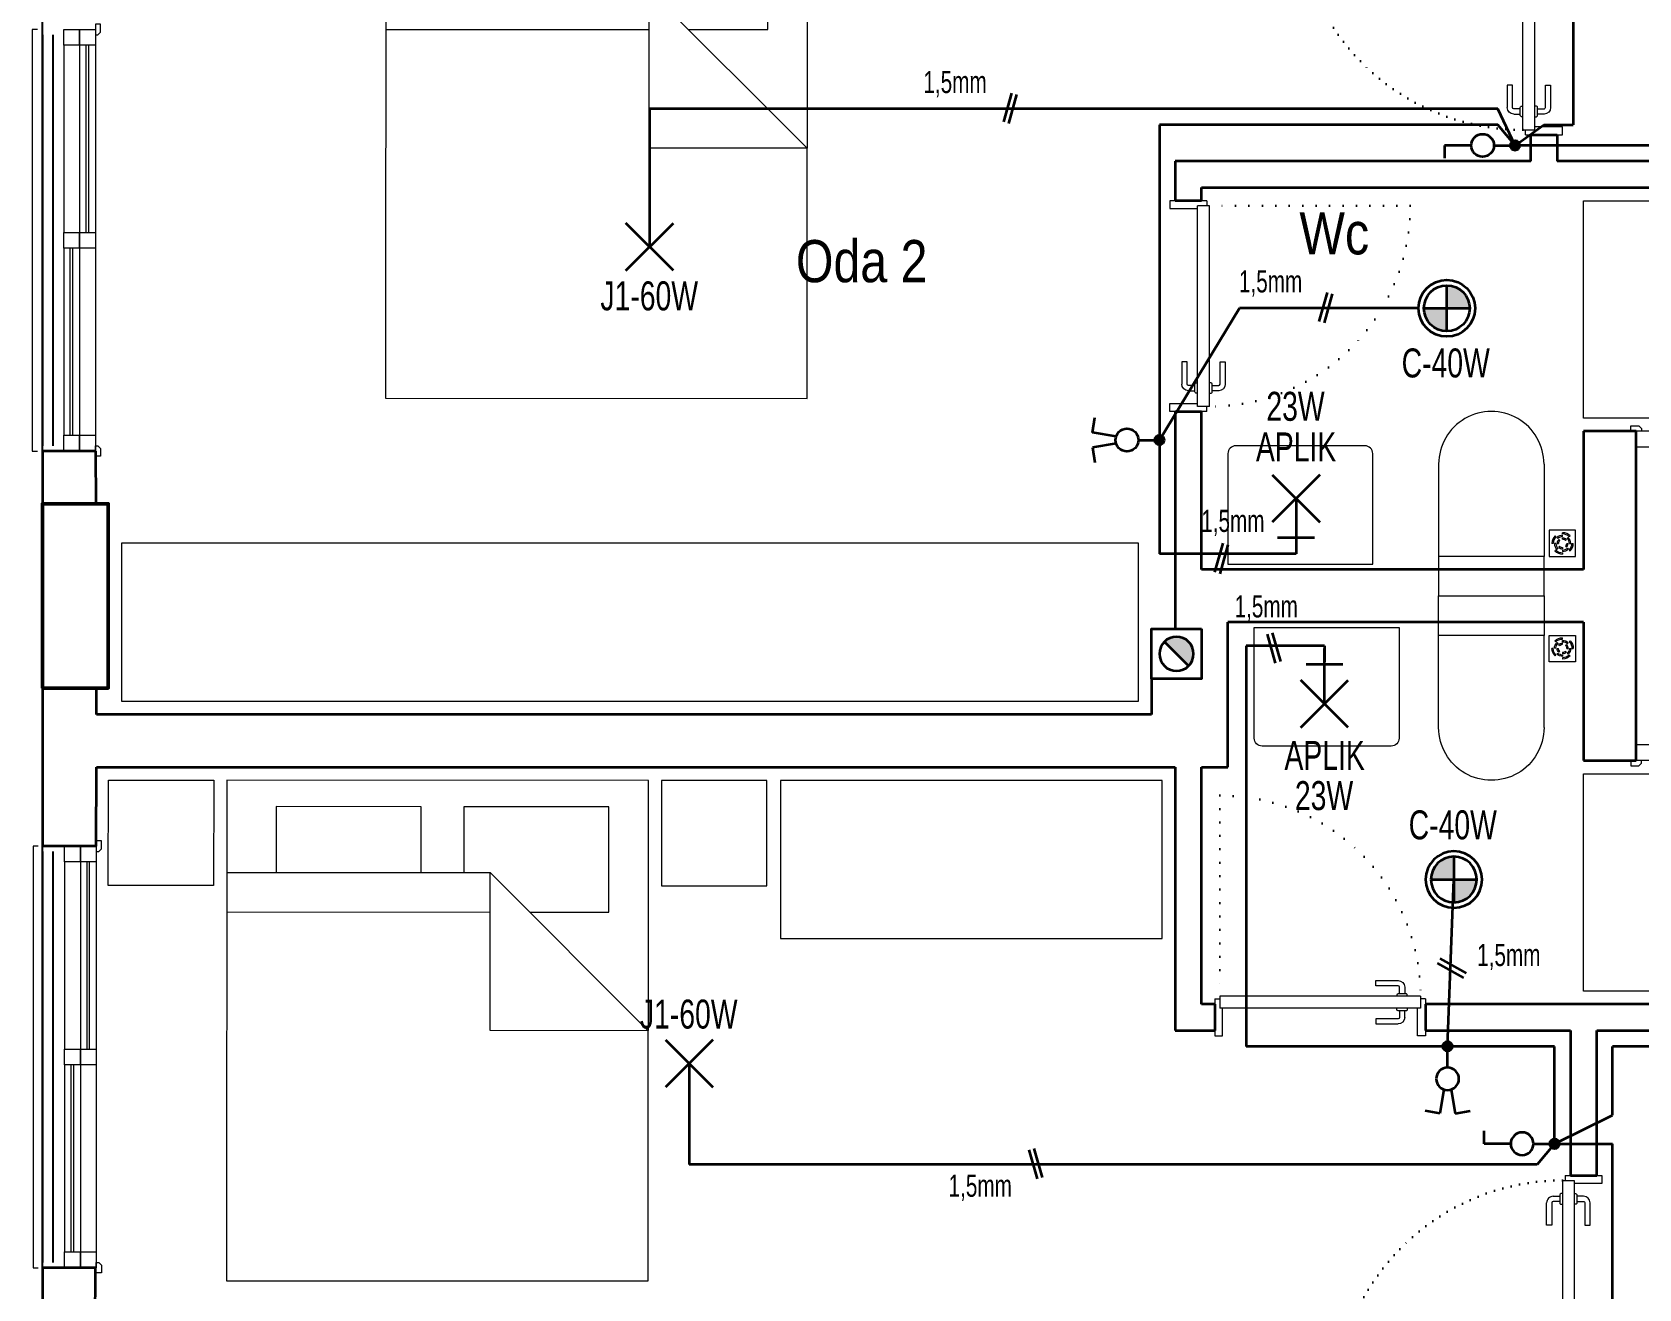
# Model space of a CAD drawing. Header units: millimetres. Extents: x 1852829 to 1882754, y -270850 to -231658.
# Drawn here: x 1857319 to 1857929, y -248094 to -247617 of the extents above; entities that cross this region are included whole.
import ezdxf
from ezdxf.enums import TextEntityAlignment as Align

# ---------------------------------------------------------------- set-up
doc = ezdxf.new("R2010")
doc.units = ezdxf.units.MM
for name, pattern in [('CONTINOUS', [0]), ('CONTINU', [0]), ('DOT', [0.25, 0, -0.25]), ('izdüşüm arka', [3.174999999999999, 0, -3.174999999999999])]:
    doc.linetypes.add(name, pattern=pattern)
for name, color, linetype, lineweight in [('a_ba', 6, 'Continuous', 50), ('a_doğrama', 251, 'Continuous', 20), ('a_duvar', 251, 'Continuous', 35), ('a_görünüş', 32, 'Continuous', 25), ('a_görünüş_ince', 8, 'Continuous', 20), ('a_izdüşüm_arka', 251, 'izdüşüm arka', 30), ('a_not_mahal', 253, 'Continuous', 5), ('a_tefriş', 8, 'Continuous', 20), ('Aydınlatma', 4, 'CONTINOUS', 35), ('Aydınlatma_', 3, 'Continuous', 40), ('Priz', 6, 'CONTINOUS', 40)]:
    doc.layers.add(name, color=color, linetype=linetype, lineweight=lineweight)
doc.layers.add('a_basılmayacak', color=251, linetype='Continuous', lineweight=5, plot=False)
doc.layers.add('a_m2_taks', color=147, linetype='Continuous', plot=False)
doc.styles.add('Grupcad', font='arial.ttf', dxfattribs={"width": 0.7})
doc.styles.add('OL', font='tsimplex.shx', dxfattribs={"width": 0.8, "height": 12})
doc.styles.get("Standard").update_dxf_attribs({"font": 'ARIALN.TTF'})

# ---------------------------------------------------------------- blocks, each defined once
blk = doc.blocks.new('K2')
at = {"layer": 'a_doğrama', "color": 251, "linetype": 'Continuous'}
for p, q in [((-13.00000000162981, 88.09999999962747), (-13.00000000186265, 1.900000000372529)), ((-13.00000000162981, 88.09999999962747), (-8.500000001862645, 88.09999999962747)), ((-12.00000000162981, 90), (-12.00000000162981, 88.09999999962747)), ((-12.00000000162981, 90), (-10.00000000186265, 90)), ((-8.500000001862645, 88.09999999962747), (-8.500000001862645, 1.900000000372529)), ((-13.00000000186265, 1.900000000372529), (-8.500000001862645, 1.900000000372529)), ((-12.00000000186265, 0), (-12.00000000186265, 1.900000000372529)), ((-12.00000000186265, 0), (-10.00000000186265, 0))]:
    blk.add_line(p, q, dxfattribs=at)
for points in [[(-1.629814505577087e-09, 90.00000000005821), (1.999999998137355, 90), (1.999999998137355, 87), (-8.500000001862645, 87)], [(0, 0), (2, 0), (2, 3), (-8.500000001862645, 3)]]:
    blk.add_lwpolyline(points, dxfattribs=at)
at = {"layer": 'a_doğrama', "color": 251}
for points in [[(-14.00000000162981, 80.09999999962747), (-16.50000000162981, 80.09999999962747, 0.414213562373095), (-17.00000000162981, 79.59999999962747), (-17.00000000186265, 71.09999999962747), (-19.00000000186265, 71.09999999962747), (-19.00000000186265, 79.59999999962747)], [(-13.00000000162981, 83.09999999962747), (-13.50000000186265, 83.09999999962747, 0.4142135623730951), (-14.00000000186265, 82.59999999962747), (-14.00000000186265, 79.59999999962747, 0.414213562373095), (-13.50000000162981, 79.09999999968568), (-13.00000000162981, 79.09999999962747)], [(-8.500000001629815, 83.09999999962747), (-8.000000001629815, 83.09999999962747, -0.4142135623730951), (-7.500000001862645, 82.59999999962747), (-7.500000001862645, 79.59999999962747, -0.414213562373095), (-8.000000001629815, 79.09999999962747), (-8.500000001629815, 79.09999999962747)], [(-7.500000001862645, 80.09999999956926), (-5.000000001862645, 80.09999999962747, -0.414213562373095), (-4.500000001862645, 79.59999999962747), (-4.500000001862645, 71.09999999962747), (-2.500000001862645, 71.09999999962747), (-2.500000001629815, 79.59999999962747)]]:
    blk.add_lwpolyline(points, format="xyb", dxfattribs=at)
for points in [[(-16.50000000186265, 82.09999999962747), (-14.00000000162981, 82.09999999962747)], [(-5.000000001862645, 82.09999999962747), (-7.500000001862645, 82.09999999962747)]]:
    blk.add_lwpolyline(points, dxfattribs=at)
for centre, start, end in [((-16.50000000186265, 79.59999999962747), 90, 180), ((-5.000000001629815, 79.59999999962747), 0, 90)]:
    blk.add_arc(centre, 2.499999999999999, start, end, dxfattribs=at)
at = {"layer": 'a_izdüşüm_arka', "color": 251}
blk.add_lwpolyline([(-99.20006576180458, 1.900000000372529), (-13.00006576254964, 1.900000000372529)], dxfattribs=at)
blk.add_arc((-13.00006576254964, 1.900000000372529), 86.19999999925494, 89.99995624410063, 180, dxfattribs=at)
blk = doc.blocks.new('klozet')
at = {"layer": 'a_tefriş'}
blk.add_line((20.00000001909211, 4.703179000000001e-08), (-20.00000001862645, -4.65661287e-08), dxfattribs=at)
for points in [[(-20.00000001816079, 4.74974513e-08), (-20.00000001816079, -14.99999998975545), (20.00000001909211, -14.99999999022111), (20.00000001909211, 4.703179000000001e-08)], [(-20.00000001816079, -49.9999999529682), (-20.00000001816079, -14.99999998975545)], [(20.00000001909211, -49.9999999529682), (20.00000001909211, -14.99999999022111)]]:
    blk.add_lwpolyline(points, dxfattribs=at)
blk.add_arc((4.656613e-10, -49.99999995250255), 20, 179.9999999733195, 359.9999999733196, dxfattribs=at)
blk = doc.blocks.new('k_80')
at = {"layer": 'a_doğrama', "color": 251, "linetype": 'Continuous'}
for p, q in [((-80, 2.000000000465661), (-78.10000000009313, 2.000000000465661)), ((-80, 2.000000000465661), (-80.00000000005821, 4.656612873077393e-10)), ((-78.10000000009313, 3.000000000465661), (-1.900000000023283, 3)), ((-78.10000000009313, 3.000000000465661), (-78.10000000009313, -1.499999999534339)), ((-1.900000000023283, 3), (-1.900000000023283, -1.5)), ((0, 2), (-1.900000000023283, 2)), ((0, 2), (0, 0)), ((-78.10000000009313, -1.499999999534339), (-1.900000000023283, -1.5))]:
    blk.add_line(p, q, dxfattribs=at)
at = {"layer": 'a_doğrama', "color": 251}
for points in [[(-72.10000000003492, 6.500000000232831), (-72.10000000003492, 4.000000000465661)], [(-72.10000000003492, -4.999999999534339), (-72.10000000003492, -2.499999999534339)]]:
    blk.add_lwpolyline(points, dxfattribs=at)
for points in [[(-70.10000000003492, 4.000000000232831), (-70.10000000003492, 6.500000000232831, -0.4142135623730951), (-69.60000000003492, 7.000000000232831), (-61.10000000009313, 7.000000000232831), (-61.10000000009313, 9.00000000023283), (-69.60000000003492, 9.00000000023283)], [(-73.10000000003492, 3.000000000465661), (-73.10000000003492, 3.500000000465661, -0.4142135623730951), (-72.60000000009313, 4.000000000232831), (-69.60000000003492, 4.000000000232831, -0.4142135623730951), (-69.10000000003492, 3.500000000232831), (-69.10000000009313, 3.000000000232831)], [(-73.10000000009313, -1.499999999767169), (-73.10000000009313, -1.999999999767169, 0.4142135623730951), (-72.60000000015134, -2.499999999534339), (-69.60000000003492, -2.499999999767169, 0.4142135623730951), (-69.10000000009313, -1.999999999767169), (-69.10000000009313, -1.499999999767169)], [(-70.10000000003492, -2.499999999534339), (-70.10000000003492, -4.999999999534339, 0.4142135623730951), (-69.60000000003492, -5.499999999534339), (-61.10000000009313, -5.499999999534339), (-61.10000000009313, -7.499999999534339), (-69.60000000003492, -7.499999999534339)]]:
    blk.add_lwpolyline(points, format="xyb", dxfattribs=at)
at = {"layer": 'a_doğrama', "color": 251, "linetype": 'Continuous'}
for points in [[(-80.00000000005821, -9.999999999534339), (-80.00000000005821, -11.99999999953434), (-77, -11.99999999953434), (-77, -1.499999999534339)], [(-5.820766091346741e-11, -10.00000000116415), (-5.820766091346741e-11, -12.00000000116415), (-3.000000000058208, -12.00000000116415), (-3.000000000058208, -1.5)]]:
    blk.add_lwpolyline(points, dxfattribs=at)
at = {"layer": 'a_doğrama', "color": 251}
for centre, start, end in [((-69.60000000003492, 6.500000000232831), 90, 180), ((-69.60000000003492, -4.999999999534339), 180, 270)]:
    blk.add_arc(centre, 2.499999999999999, start, end, dxfattribs=at)
at = {"layer": 'a_izdüşüm_arka', "color": 251, "linetype": 'DOT', "ltscale": 20}
blk.add_line((-1.899999999615829, 79.20000000018626), (-1.900000000023283, 3), dxfattribs=at)
blk.add_arc((-1.900000000023283, 3), 76.20000000006985, 90, 180, dxfattribs=at)
blk = doc.blocks.new('M1')
at = {"layer": 'a_doğrama', "linetype": 'Continuous'}
for p, q in [((-23.9999999795109, 6.00000000372529), (-29.99999997951091, 6.00000000372529)), ((-29.99999997951091, 3.7252903e-09), (-29.99999997951091, 6.00000000372529)), ((-23.9999999795109, 3.7252903e-09), (-29.99999997951091, 3.7252903e-09)), ((-23.9999999795109, 3.7252903e-09), (-23.9999999795109, 6.00000000372529)), ((30.00000000558794, 5.999999996274707), (24.00000000558794, 5.999999996274707)), ((24.00000000558794, 5.999999996274707), (24.00000000558794, -3.7252903e-09)), ((30.00000000558794, -3.7252903e-09), (30.00000000558794, 5.999999996274707)), ((30.00000000558794, -3.7252903e-09), (24.00000000558794, -3.7252903e-09))]:
    blk.add_line(p, q, dxfattribs=at)
at = {"layer": 'a_doğrama'}
for p, q in [((24.00000000372529, 3.499999996274709), (-23.9999999795109, 3.50000000372529)), ((24.00000000372529, 2.499999996274709), (-23.9999999795109, 2.500000003725289))]:
    blk.add_line(p, q, dxfattribs=at)
for points in [[(-27.9999999795109, -0.9999999962747096), (-27.9999999795109, 3.7252903e-09), (-31.99999997951091, 3.7252903e-09), (-31.99999997951091, -1.999999996274708), (-28.9999999795109, -1.999999996274708)], [(28.00000000372529, -0.9999999962747096), (28.00000000372529, 3.7252903e-09), (32.00000000372529, 3.7252903e-09), (32.00000000372529, -1.999999996274708), (29.00000000372529, -1.999999996274708)]]:
    blk.add_lwpolyline(points, close=True, dxfattribs=at)
at = {"layer": 'a_görünüş_ince'}
for p, q in [((24.00000000372529, 5.999999996274707), (-23.9999999795109, 6.00000000372529)), ((-23.9999999795109, 3.7252903e-09), (24.00000000372529, -3.7252903e-09))]:
    blk.add_line(p, q, dxfattribs=at)
blk = doc.blocks.new('160p')
at = {"layer": 'a_doğrama', "color": 251}
for points in [[(-5.999925318639725, -6), (-5.999925318639725, 0), (-11.99992531863973, 0), (-11.99992531863973, -6)], [(7.46813602745533e-05, -6), (7.46813602745533e-05, 0), (-5.999925318639725, 0), (-5.999925318639725, -6)], [(-5.999925318639725, -83), (-5.999925318639725, -77), (-11.99992531863973, -77), (-11.99992531863973, -83)], [(7.46813602745533e-05, -83), (7.46813602745533e-05, -77), (-5.999925318639725, -77), (-5.999925318639725, -83)], [(-5.999925318639725, -160), (-5.999925318639725, -154), (-11.99992531863973, -154), (-11.99992531863973, -160)], [(7.46813602745533e-05, -160), (7.46813602745533e-05, -154), (-5.999925318639725, -154), (-5.999925318639725, -160)]]:
    blk.add_lwpolyline(points, close=True, dxfattribs=at)
for points in [[(2.000037341145799, -1.000074680894613), (2.00014936318621, 1.999925318174064), (0.0001493635354563594, 1.999999999068677), (0, -1.999999998137355), (1.000000001280569, -2.000037338584661), (2.000037341145799, -1.000074680894613)], [(-9.499925318639725, -6), (-9.499925318639725, -77)], [(-8.499925318639725, -6), (-8.499925318639725, -77)], [(-3.499925318639725, -83), (-3.499925318639725, -154)], [(-2.499925318639725, -83), (-2.499925318639725, -154)], [(2.000037341145799, -158.9999253191054), (2.00014936318621, -161.9999253181741), (0.0001493635354563594, -161.9999999990687), (0, -158.0000000018626), (1.000000001280569, -157.9999626614153), (2.000037341145799, -158.9999253191054)]]:
    blk.add_lwpolyline(points, dxfattribs=at)
at = {"layer": 'a_görünüş_ince', "color": 251}
for points in [[(-21.99992531829048, -160), (-23.99992531829048, -160), (-23.99992531805765, 0), (-21.99992531805765, 0)], [(-11.99992531863973, -77), (-11.99992531863973, -6)], [(-5.999925318639725, -77), (-5.999925318639725, -6)], [(-5.999925318639725, -77), (-5.999925318639725, -6)], [(7.46813602745533e-05, -77), (7.46813602745533e-05, -6)], [(-11.99992531863973, -154), (-11.99992531863973, -83)], [(-5.999925318639725, -154), (-5.999925318639725, -83)], [(-5.999925318639725, -154), (-5.999925318639725, -83)], [(7.46813602745533e-05, -154), (7.46813602745533e-05, -83)]]:
    blk.add_lwpolyline(points, dxfattribs=at)
blk = doc.blocks.new('baca_müstakil')
at = {"layer": 'a_duvar'}
h = blk.add_hatch(color=256, dxfattribs=at)
h.dxf.hatch_style = 1
h.paths.add_polyline_path([(4.903805922287575, -4.903805922287575, 0.198912367379658), (3, -9.5, 0.6681786379192994), (14.09619407771242, -14.09619407771242)])
blk.add_line((4.903805922287575, -4.903805922287575), (14.09619407771242, -14.09619407771242), dxfattribs=at)
blk.add_lwpolyline([(0, -19), (19, -19), (19, 0), (0, 0)], close=True, dxfattribs=at)
blk.add_circle((9.5, -9.5), 6.5, dxfattribs=at)
blk = doc.blocks.new('tefriş_yatak_çift')
at = {"layer": 'a_tefriş'}
for points in [[(-85, -5), (-85, -45), (-125, -45), (-125, -5)], [(80.00000000186265, -195), (80, -5), (-80, -5.000000000931323), (-79.99999999813735, -195.0000000009313)], [(85, -5), (85, -45), (125, -45), (125, -5)]]:
    blk.add_lwpolyline(points, close=True, dxfattribs=at)
for points in [[(-6.284195452928543, -40.00000000093132), (-6.284195453859866, -15.00000000093132), (-61.28419545385987, -15.00000000093132), (-61.28419545292854, -40.00000000093132)], [(35.00000000093132, -55), (65.00000000093132, -55), (65, -15), (10, -15), (10.00000000093132, -40)], [(-79.99999999906868, -40.00000000093132), (20.00000000093132, -40), (80.00000000093132, -100), (20.00000000093132, -100), (20.00000000093132, -40)], [(-79.99999999906868, -55.00000000093132), (20.00000000093132, -55)]]:
    blk.add_lwpolyline(points, dxfattribs=at)
blk = doc.blocks.new('tefriş_süzgeç')
at = {"layer": 'a_tefriş'}
for p, q in [((4.999999999767168, 0), (-4.999999999767168, 0)), ((-4.999999999767168, 0), (-5.00000000023283, -9.999999999068676)), ((4.999999999767168, -9.999999999068676), (4.999999999767168, 0)), ((-3.624374986393377, -5.061997667886316), (-4.124374985927715, -5.061997668817638)), ((-2.624374985927715, -5.061997667886316), (-3.124374985927715, -5.061997667886316)), ((-2.549553412196473, -2.511978339935012), (-2.898696066995398, -2.154068565527268)), ((-1.960721618304887, -3.338196313462503), (-2.30986427217249, -2.980286539986083)), ((-1.624374985927715, -5.061997667886316), (-2.124374985927715, -5.061997667886316)), ((-1.152982795378193, -3.943617439828813), (-1.502125448780134, -3.585707665421068)), ((-0.157720073460041, -2.526679446673369), (-0.157720073460041, -2.026679447604692)), ((-0.0619976662273985, -1.499620349357428), (-0.0619976662273985, -0.999620350288751)), ((-0.0619976681191474, -2.99962035100907), (-0.0619976685848087, -3.501690010540187)), ((1.042769928695634, -3.957230071537196), (1.396323318826034, -3.603676681406795)), ((1.500379648292437, -5.061997667886316), (2.000379649223759, -5.061997667886316)), ((1.749876709422096, -3.250123291276395), (2.103430098621174, -2.896569899283349)), ((2.456983491079881, -2.543016509152948), (2.810536880744621, -2.189463119022548)), ((2.500379649223759, -5.061997667886316), (3.000379648758098, -5.061997667886316)), ((3.500379649689422, -5.061997667886316), (4.000379649689422, -5.061997666954994)), ((-5.00000000023283, -9.999999999068676), (4.999999999767168, -9.999999999068676)), ((-2.580978826852515, -7.580978826619684), (-2.934532216982915, -7.934532217681407)), ((-1.873872044263407, -6.873872044496237), (-2.227425434859469, -7.227425436489284)), ((-1.166765264002606, -6.166765264235437), (-1.52031865552999, -6.520318654365838)), ((-0.0619976681191474, -6.624374984763563), (-0.0619976676534861, -7.124374984763563)), ((-0.0619976676534861, -7.624374986626207), (-0.0619976681191474, -8.124374986626206)), ((-0.0619976685848087, -8.624374985694885), (-0.0619976681191474, -9.124374986626206)), ((1.056382559938356, -6.152982796542346), (1.4142923343461, -6.502125450409948)), ((1.772202108753845, -6.851268104277551), (2.130111884092912, -7.200410758145153)), ((2.488021658966317, -7.549553413875401), (2.8459314329084, -7.898696067743003))]:
    blk.add_line(p, q, dxfattribs=at)
for centre, radius, start, end in [((-0.0619976681191474, -5.061997667886316), 4.062377317597922, 134.2895954455946, 179.9999999466391), ((-0.0619976681191474, -5.061997667886316), 3.562377317597923, 134.2895954455946, 179.9999999466391), ((-0.0619976681191474, -5.061997667886316), 3.062377317597923, 179.9999999466391, 225.0000000094237), ((-0.0619976681191474, -5.061997667886316), 2.562377317597923, 179.9999999466391, 225.0000000094237), ((-0.3842644772885251, -4.420736038768153), 2.404751406819375, 84.59432072315609, 143.2015872092405), ((-0.0619976681191474, -5.061997667886316), 2.062377317597923, 134.2895954455946, 179.9999999466391), ((-0.1431039219996819, -4.967836399330735), 2.441200708543581, 90.34304790748254, 138.1212251299477), ((-0.0619976681191474, -5.061997667886316), 1.562377317597923, 134.2895954455946, 179.9999999466391), ((-0.0619976681191474, -5.061997667886316), 4.062377317597922, 45.00000000942374, 89.99999997331958), ((-0.0619976681191474, -5.061997667886316), 3.562377317597923, 45.00000000942374, 89.99999997331958), ((-0.0619976681191474, -5.061997667886316), 2.062377317597923, 45.00000000942374, 89.99999997331958), ((-0.0619976681191474, -5.061997667886316), 1.562377317597923, 45.00000000942374, 89.99999997331958), ((-0.0619976681191474, -5.061997667886316), 1.562377317597923, 314.2895954455946, 359.9999999466391), ((-0.0619976681191474, -5.061997667886316), 2.062377317597923, 314.2895954455946, 359.9999999466391), ((-0.0619976681191474, -5.061997667886316), 2.562377317597923, 359.9999999466391, 45.00000000942374), ((-0.0619976681191474, -5.061997667886316), 3.062377317597923, 359.9999999466391, 45.00000000942374), ((-0.0619976681191474, -5.061997667886316), 3.562377317597923, 314.2895954455946, 359.9999999466391), ((-0.0619976681191474, -5.061997667886316), 4.062377317597922, 314.2895954455946, 359.9999999466391), ((-0.0619976681191474, -5.061997667886316), 4.062377317597922, 225.0000000094237, 269.9999999733196), ((-0.0619976681191474, -5.061997667886316), 3.562377317597923, 225.0000000094237, 269.9999999733196), ((-0.0619976681191474, -5.061997667886316), 2.062377317597923, 225.0000000094237, 269.9999999733196), ((-0.0619976681191474, -5.061997667886316), 1.562377317597923, 225.0000000094237, 269.9999999733196), ((-0.0619976681191474, -5.061997667886316), 2.562377317597923, 269.9999999733196, 315.710404554327), ((-0.0619976681191474, -5.061997667886316), 3.062377317597923, 269.9999999733196, 315.710404554327)]:
    blk.add_arc(centre, radius, start, end, dxfattribs=at)
blk = doc.blocks.new('J1-20W')
at = {"layer": 'Aydınlatma', "color": 1, "linetype": 'CONTINU'}
for p, q in [((9, 9), (-9, -9)), ((-9, 9), (9, -9))]:
    blk.add_line(p, q, dxfattribs=at)
at = {"layer": 'Aydınlatma', "linetype": 'CONTINU', "style": 'Grupcad', "width": 0.7, "flags": 8}
blk.add_attdef('J1-20W', text='', height=11, dxfattribs=at).set_placement((0, 18.74764386721654), align=Align.MIDDLE_CENTER)
blk = doc.blocks.new('C-20W')
at = {"layer": 'Aydınlatma', "linetype": 'CONTINU'}
h = blk.add_hatch(color=1, dxfattribs=at)
h.paths.add_polyline_path([(8.702380952381645, -1.455191522836685e-11), (0, -1.455191522836685e-11), (0, 8.702380952352541, -0.4142135623730951)])
h.paths.add_polyline_path([(0, -8.702380952381645, -0.4142135623730951), (-8.702380952367093, -1.455191522836685e-11), (0, -1.455191522836685e-11)])
at = {"layer": 'Aydınlatma', "color": 1, "linetype": 'CONTINU'}
for p, q in [((0, 8.702380952381645), (0, -8.702380952381645)), ((8.702380952381645, 0), (-8.702380952367093, 0))]:
    blk.add_line(p, q, dxfattribs=at)
at = {"layer": 'Aydınlatma', "linetype": 'CONTINU'}
blk.add_circle((0, 0), 10.74999999999503, dxfattribs=at)
at = {"layer": 'Aydınlatma', "color": 1, "linetype": 'CONTINU'}
blk.add_circle((0, 0), 8.702380952376926, dxfattribs=at)
at = {"layer": 'Aydınlatma', "linetype": 'CONTINU', "style": 'Grupcad', "width": 0.7, "flags": 8}
blk.add_attdef('C-40W', text='', height=11, dxfattribs=at).set_placement((0, 20.74999999998545), align=Align.MIDDLE_CENTER)
blk = doc.blocks.new('APLIK dahili tip1-23W')
at = {"layer": 'Aydınlatma', "color": 1, "linetype": 'CONTINU'}
for p, q in [((9, 24.00000000011642), (-9, 6.000000000116415)), ((-9, 24.00000000011642), (9, 6.000000000116415))]:
    blk.add_line(p, q, dxfattribs=at)
at = {"layer": 'Aydınlatma', "linetype": 'CONTINU'}
for p, q in [((0, 15.00000000011642), (1.164153218269348e-10, -2.91038304567337e-11)), ((-7, 2.91038304567337e-11), (7, -2.91038304567337e-11)), ((8.731149137020111e-11, 0), (0, 0))]:
    blk.add_line(p, q, dxfattribs=at)
at = {"layer": 'Aydınlatma', "linetype": 'CONTINU', "style": 'Grupcad', "width": 0.7, "flags": 8}
for tag, p in [('23W', (0, 49.96379749526386)), ('APLIK', (0, 34.5427277534036))]:
    blk.add_attdef(tag, text='', height=11, dxfattribs=at).set_placement(p, align=Align.MIDDLE_CENTER)
blk = doc.blocks.new('NORMAL ANAHTAR')
at = {"layer": 'Aydınlatma', "color": 6, "linetype": 'CONTINU'}
for p, q in [((0, 18.75986064848257), (-4.863207719157799, 18.75986064848257)), ((0, 8.636846400011564), (0, 18.75986064848257))]:
    blk.add_line(p, q, dxfattribs=at)
blk.add_circle((0, 4.31842319999123), 4.318423200000162, dxfattribs=at)
blk = doc.blocks.new('KOMUTATOR ANAHTAR')
at = {"layer": 'Aydınlatma', "color": 6, "linetype": 'CONTINU'}
for p, q in [((-2.876584113124409, 17.46272058073373), (-8.55538248429366, 16.51159817440202)), ((-1.361482364300173, 8.416611178297899), (-2.876584113124409, 17.46272058073373)), ((1.361482364300173, 8.416611178297899), (2.876584113124409, 17.46272058073373)), ((2.876584113124409, 17.46272058073373), (8.55538248429366, 16.51159817440202))]:
    blk.add_line(p, q, dxfattribs=at)
blk.add_circle((0, 4.318423200005782), 4.318423200000162, dxfattribs=at)
blk = doc.blocks.new('BUAT (Enerji)')
at = {"layer": 'Priz', "linetype": 'CONTINU'}
h = blk.add_hatch(color=256, dxfattribs=at)
edge = h.paths.add_edge_path()
edge.add_arc((0, 0), 1.75, 0, 360)
blk.add_circle((0, 0), 1.75, dxfattribs=at)

msp = doc.modelspace()

# ---------------------------------------------------------------- linework, layer by layer
at = {"layer": 'a_ba', "color": 253}
msp.add_lwpolyline([(1857322.710152454, -247866.2790660176), (1857347.710152454, -247866.2790660176), (1857347.710152454, -247796.2790660176), (1857322.710152454, -247796.2790660176)], close=True, dxfattribs=at)
at = {"layer": 'a_basılmayacak'}
for points in [[(1857982.710163295, -247763.7790664083), (1857907.710158489, -247763.7790664083), (1857907.710158489, -247681.2790664083), (1857982.710163295, -247681.2790664083)], [(1857982.710163295, -247981.2790664083), (1857907.710158489, -247981.2790664083), (1857907.710158489, -247898.7790664083), (1857982.710163295, -247898.7790664083)]]:
    msp.add_lwpolyline(points, close=True, dxfattribs=at)
at = {"layer": 'a_duvar'}
for p, q in [((1857887.710161506, -247666.2790664083), (1857887.710161506, -247656.279066009)), ((1857897.710161506, -247656.279066009), (1857897.710161506, -247666.2790664083)), ((1857752.710163294, -247666.2790664083), (1857752.710163294, -247681.2792053909)), ((1857887.710161506, -247666.2790664083), (1857752.710163294, -247666.2790664083)), ((1858277.710161506, -247666.2790664083), (1857897.710161507, -247666.2790664083)), ((1857762.710163294, -247681.2792053909), (1857762.710163294, -247676.2790664083)), ((1857762.710163294, -247676.2790664083), (1857987.710163294, -247676.2790664083)), ((1857762.710163294, -247821.2790664083), (1857762.710163294, -247761.2790663995)), ((1857927.710163295, -247768.7790664083), (1857907.710163294, -247768.7790664083)), ((1857907.710163294, -247768.7790664083), (1857907.710163294, -247821.2790664083)), ((1857927.710163294, -247893.7790664083), (1857927.710163295, -247768.7790664083)), ((1857322.710152454, -247776.2790660176), (1857322.710152454, -247926.2790664083)), ((1857343.03492998, -247776.2790660176), (1857322.710152454, -247776.2790660176)), ((1857343.065141583, -247796.2790660176), (1857343.03492998, -247776.2790660176)), ((1857907.710163294, -247821.2790664083), (1857762.710163294, -247821.2790664083)), ((1857907.710163294, -247841.2790664083), (1857772.710163295, -247841.2790664083)), ((1857772.710163294, -247896.2903944789), (1857772.710163294, -247841.2790664083)), ((1857907.710163294, -247841.2790664083), (1857907.710163294, -247893.7790664083)), ((1857343.186005107, -247876.2903944789), (1857343.170882193, -247866.2790660176)), ((1857743.710163294, -247876.2903944789), (1857343.186003989, -247876.2903944789)), ((1857907.710163294, -247893.7790664083), (1857927.710163295, -247893.7790664083)), ((1857343.128922099, -247926.2790664083), (1857343.186005107, -247896.2903944789)), ((1857343.186003989, -247896.2903944789), (1857752.708912452, -247896.2903944789)), ((1857762.710163294, -247986.2790664083), (1857762.710163294, -247896.2903944789)), ((1857343.128922099, -247926.2790664083), (1857322.710152454, -247926.2790664083)), ((1857767.710163294, -247986.2790664083), (1857762.710163294, -247986.2790664083)), ((1857987.710163294, -247986.2790664083), (1857847.710163294, -247986.2790664083)), ((1857752.710163294, -247996.2790664083), (1857767.710163294, -247996.2790664083)), ((1857847.710163294, -247996.2790664083), (1857902.710163295, -247996.2790664083)), ((1857902.710163295, -247996.2790664083), (1857902.710163295, -248051.2790664169)), ((1857912.710163294, -248051.2790664169), (1857912.710163294, -247996.2790664083)), ((1857912.710163294, -247996.2790664083), (1858287.710163294, -247996.2790664083)), ((1857322.710152454, -248086.2790664083), (1857322.710152454, -248101.2790660119)), ((1857342.824364389, -248086.2790664083), (1857322.710152454, -248086.2790664083)), ((1857342.710155248, -248146.2790664083), (1857342.824364389, -248086.2790664083))]:
    msp.add_line(p, q, dxfattribs=at)
for points in [[(1857887.71141235, -247656.279066009), (1857897.710161506, -247656.279066009)], [(1857762.710163294, -247681.2792053909), (1857752.710163295, -247681.2792053909)], [(1857752.708912452, -247761.2790663996), (1857762.708912451, -247761.2790663995)], [(1857752.708912452, -247761.2790663996), (1857752.708912452, -247843.7790660185)], [(1857743.710163294, -247862.7790660185), (1857743.710163294, -247876.2903944789)], [(1857752.708912452, -247896.2903944789), (1857752.708912452, -247996.2790664083)], [(1857762.710163294, -247896.2903944789), (1857772.710163294, -247896.2903944789)], [(1857767.710163294, -247986.2790664083), (1857767.710163294, -247996.2790664094)], [(1857847.710163294, -247986.2790664083), (1857847.710163294, -247996.2790660121)], [(1857902.711414139, -248051.2790664169), (1857912.711414139, -248051.2790664169)]]:
    msp.add_lwpolyline(points, dxfattribs=at)
at = {"layer": 'a_görünüş', "color": 251}
for points in [[(1857322.710152536, -247618.2852400156), (1857322.710158965, -247774.2790660176)], [(1857326.710152537, -247618.2852400156), (1857326.710159048, -247774.2790660176)], [(1857322.710145942, -247928.2852404063), (1857322.710152371, -248084.2790664083)], [(1857326.710145943, -247928.2852404063), (1857326.710152454, -248084.2790664083)]]:
    msp.add_lwpolyline(points, dxfattribs=at)
at = {"layer": 'a_m2_taks'}
msp.add_lwpolyline([(1857322.71014586, -246941.2790664082), (1858297.710161506, -246941.2790664083), (1858297.710189303, -247230.2790660175), (1858447.710161506, -247231.2790660175), (1858447.710161506, -246941.2790664083), (1859402.71015413, -246941.2790664083), (1859402.710147536, -248721.2790620546), (1857322.71014586, -248721.2790620546)], close=True, dxfattribs=at)
at = {"layer": 'a_tefriş'}
for points in [[(1857772.710574105, -247819.2786874592), (1857827.710789756, -247819.2794453574), (1857827.711442997, -247777.2792386854, 0.4142135623730961), (1857824.711484692, -247774.2791969901), (1857775.711269041, -247774.2785224835, 0.414213562373094), (1857772.711227345, -247777.2784807891)], [(1857782.710574105, -247843.2798729523), (1857837.710789756, -247843.2791150541), (1857837.711442997, -247885.2793217261, -0.4142135623730961), (1857834.711484692, -247888.2793634214), (1857785.711269041, -247888.2800379281, -0.414213562373094), (1857782.711227345, -247885.2800796224)]]:
    msp.add_lwpolyline(points, format="xyb", close=True, dxfattribs=at)
for points in [[(1857738.710163294, -247871.2903944789), (1857738.710163294, -247811.2903944789), (1857352.71014586, -247811.2903944789), (1857352.71014586, -247871.2903944789)], [(1857747.708912452, -247961.3562652555), (1857747.708912452, -247901.3562652555), (1857602.814368411, -247901.3562652555), (1857602.814368411, -247961.3562652555)]]:
    msp.add_lwpolyline(points, close=True, dxfattribs=at)
at = {"layer": 'Aydınlatma'}
for p, q in [((1857903.710198972, -247443.4580833793), (1857903.710198972, -247652.427955849)), ((1857875.157372308, -247646.427955849), (1857553.210437423, -247646.4279558489)), ((1857553.210437422, -247698.7809910217), (1857553.210437423, -247646.4279558489)), ((1857881.710198973, -247660.2790664083), (1857875.157372308, -247646.427955849)), ((1857875.157372308, -247652.427955849), (1857746.708912452, -247652.427955849)), ((1857746.708912452, -247652.427955849), (1857746.708912452, -247815.2790664083)), ((1857881.710198973, -247660.2790664083), (1857875.157372308, -247652.427955849)), ((1857881.710198973, -247660.2790664083), (1857892.632128736, -247652.427955849)), ((1857892.632128736, -247652.427955849), (1857903.710198972, -247652.427955849)), ((1858265.28196143, -247660.2790664082), (1857881.710198973, -247660.2790664083)), ((1857777.066824889, -247722.1100169789), (1857746.708912452, -247772.1189311863)), ((1857845.055582337, -247722.1100169789), (1857777.066824889, -247722.1100169789)), ((1857798.569259454, -247815.2790664082), (1857746.708912452, -247815.2790664083)), ((1857798.569259454, -247809.2790664083), (1857798.569259454, -247815.2790664082)), ((1857809.392426281, -247850.2683921789), (1857779.64567946, -247850.2683921789)), ((1857779.64567946, -247850.2683921789), (1857779.645679461, -248002.2793196386)), ((1857809.392426281, -247850.2683921789), (1857809.392426281, -247856.2683921789)), ((1857809.392426281, -247857.2797213637), (1857809.392426281, -247851.2797213637)), ((1857856.088540158, -248002.2793196386), (1857858.485620705, -247938.9399757613)), ((1857896.710150107, -248002.2793196385), (1857779.645679461, -248002.2793196386)), ((1857896.710150107, -248039.2408936132), (1857896.710150107, -248002.2793196385)), ((1858267.709690474, -248002.2793196386), (1857918.710150107, -248002.2793196386)), ((1857918.710150107, -248028.3713850601), (1857918.710150107, -248002.2793196386)), ((1857568.210388556, -248008.7671225209), (1857568.210388557, -248047.0920041726)), ((1857896.710150107, -248039.2408936132), (1857918.710150106, -248028.3713850603)), ((1857896.710150107, -248039.2408936132), (1857890.157323443, -248047.0920041725)), ((1857896.710150107, -248039.2408936132), (1857918.710150107, -248039.2408936132)), ((1857918.710150107, -248264.0900301632), (1857918.710150107, -248039.2408936132)), ((1857890.157323443, -248047.0920041725), (1857568.210388557, -248047.0920041726))]:
    msp.add_line(p, q, dxfattribs=at)
at = {"layer": 'Aydınlatma', "color": 3}
for p, q in [((1857687.609640998, -247651.3843137247), (1857690.707135187, -247640.3871428142)), ((1857689.534735607, -247651.9265413041), (1857692.632229796, -247640.9293703937)), ((1857807.399058769, -247727.0663748547), (1857810.496552958, -247716.0692039442)), ((1857809.324153378, -247727.6086024341), (1857812.421647567, -247716.6114315236)), ((1857767.805882706, -247822.303558262), (1857770.903376895, -247811.3063873516)), ((1857769.730977314, -247822.8457858415), (1857772.828471503, -247811.848614931)), ((1857787.610717208, -247845.7811359084), (1857790.708211397, -247856.7783068189)), ((1857789.535811817, -247845.238908329), (1857792.633306006, -247856.2360792395)), ((1857852.193484803, -247970.7037680443), (1857862.162314773, -247976.2854046611)), ((1857853.170570514, -247968.9586882429), (1857863.139400484, -247974.5403248596)), ((1857697.172697108, -248041.5934187174), (1857700.270191296, -248052.5905896278)), ((1857699.097791716, -248041.0511911379), (1857702.195285905, -248052.0483620484))]:
    msp.add_line(p, q, dxfattribs=at)
at = {"layer": 'Aydınlatma', "color": 6}
for p, q in [((1857873.710198973, -247660.2790664083), (1857881.710198973, -247660.2790664083)), ((1857738.708912452, -247772.1189311863), (1857746.708912452, -247772.1189311863)), ((1857856.088540158, -248010.2793196386), (1857856.088540158, -248002.2793196386)), ((1857888.710150107, -248039.2408936132), (1857896.710150107, -248039.2408936132))]:
    msp.add_line(p, q, dxfattribs=at)

# ---------------------------------------------------------------- block references
at = {"layer": 'a_doğrama', "xscale": -1, "rotation": 180}
msp.add_blockref('M1', (1857957.710163274, -247768.7790664045), dxfattribs=at)
at = {"layer": 'a_doğrama'}
msp.add_blockref('M1', (1857957.710163274, -247893.779066412), dxfattribs=at)
at = {"layer": 'a_duvar', "xscale": -1}
for name, p, rotation in [('160p', (1857342.793162474, -247776.2790660176), 180), ('baca_müstakil', (1857743.710163294, -247843.7790660185), 90), ('160p', (1857343.128847417, -248086.2790664087), 180)]:
    msp.add_blockref(name, p, dxfattribs=dict(at, rotation=rotation))
at = {"layer": 'a_izdüşüm_arka', "ltscale": 5, "xscale": -1}
for name, p, rotation in [('K2', (1857897.710161507, -247566.278927035), 180.0007963121094), ('k_80', (1857762.710163296, -247681.2792053909), 270)]:
    msp.add_blockref(name, p, dxfattribs=dict(at, rotation=rotation))
msp.add_blockref('k_80', (1857767.710163294, -247986.2790664083), dxfattribs=at)
at = {"layer": 'a_izdüşüm_arka', "ltscale": 5, "rotation": 359.9992036878907}
msp.add_blockref('K2', (1857912.710163295, -248141.2792053909), dxfattribs=at)
at = {"layer": 'a_tefriş', "extrusion": (0, 0, -1), "xscale": -1, "zscale": -1, "rotation": 0.0301700967464047}
for p in [(-1857533.079500545, -247561.2790667104), (-1857472.722368641, -247896.2903951716)]:
    msp.add_blockref('tefriş_yatak_çift', p, dxfattribs=at)
at = {"layer": 'a_tefriş', "color": 113, "rotation": 180.000796339462}
msp.add_blockref('klozet', (1857872.711131402, -247831.279066408), dxfattribs=at)
at = {"layer": 'a_tefriş', "rotation": 89.99999999999993}
msp.add_blockref('tefriş_süzgeç', (1857894.698076235, -247811.2790656162), dxfattribs=at)
at = {"layer": 'a_tefriş', "color": 113, "xscale": -1, "rotation": 359.9992036605381}
msp.add_blockref('klozet', (1857872.711131402, -247831.2794940035), dxfattribs=at)
at = {"layer": 'a_tefriş', "xscale": -1, "rotation": 90.00000000000007}
msp.add_blockref('tefriş_süzgeç', (1857894.698076235, -247851.279066408), dxfattribs=at)
at = {"layer": 'Aydınlatma', "linetype": 'CONTINU'}
for name, p, rotation in [('NORMAL ANAHTAR', (1857873.710198973, -247660.2790664083), 89.99999999999997), ('KOMUTATOR ANAHTAR', (1857738.708912452, -247772.1189311863), 90.00000000000001)]:
    msp.add_blockref(name, p, dxfattribs=dict(at, rotation=rotation))
ref = msp.add_blockref('J1-20W', (1857553.210437422, -247698.7809910217), dxfattribs=dict(at, rotation=180))
ref.add_attrib('J1-20W', 'J1-60W', dxfattribs={"layer": 'Aydınlatma_', "color": 4, "linetype": 'CONTINU', "height": 11, "style": 'Grupcad', "width": 0.7}).set_placement((1857553.042361023, -247717.3860700867), align=Align.MIDDLE_CENTER)
ref = msp.add_blockref('C-20W', (1857855.805582337, -247722.1100169789), dxfattribs=dict(at, rotation=180))
ref.add_attrib('C-20W', 'C-40W', dxfattribs={"layer": 'Aydınlatma_', "color": 4, "linetype": 'Continuous', "height": 11, "style": 'Grupcad', "width": 0.7}).set_placement((1857855.390643728, -247742.8600169789), align=Align.MIDDLE_CENTER)
ref = msp.add_blockref('APLIK dahili tip1-23W', (1857798.569259454, -247809.2790664083), dxfattribs=dict(at, xscale=-1))
ref.add_attrib('APLIK', 'APLIK', dxfattribs={"layer": 'Aydınlatma_', "color": 4, "linetype": 'ByBlock', "height": 11, "style": 'Grupcad', "width": 0.7}).set_placement((1857798.590269004, -247774.7363386549), align=Align.MIDDLE_CENTER)
ref.add_attrib('23W', '23W', dxfattribs={"layer": 'Aydınlatma_', "color": 4, "linetype": 'ByBlock', "height": 11, "style": 'Grupcad', "width": 0.7}).set_placement((1857798.374921118, -247759.315268913), align=Align.MIDDLE_CENTER)
ref = msp.add_blockref('APLIK dahili tip1-23W', (1857809.392426281, -247857.2797213637), dxfattribs=dict(at, rotation=180))
ref.add_attrib('APLIK', 'APLIK', dxfattribs={"layer": 'Aydınlatma_', "color": 4, "linetype": 'ByBlock', "height": 11, "style": 'Grupcad', "width": 0.7}).set_placement((1857809.413435831, -247891.8224491171), align=Align.MIDDLE_CENTER)
ref.add_attrib('23W', '23W', dxfattribs={"layer": 'Aydınlatma_', "color": 4, "linetype": 'ByBlock', "height": 11, "style": 'Grupcad', "width": 0.7}).set_placement((1857809.198087945, -247907.0934506461), align=Align.MIDDLE_CENTER)
ref = msp.add_blockref('C-20W', (1857858.485620705, -247938.9399757613), dxfattribs=dict(at, xscale=-1))
ref.add_attrib('C-20W', 'C-40W', dxfattribs={"layer": 'Aydınlatma_', "color": 4, "linetype": 'Continuous', "height": 11, "style": 'Grupcad', "width": 0.7}).set_placement((1857858.070682096, -247918.1899757613), align=Align.MIDDLE_CENTER)
ref = msp.add_blockref('J1-20W', (1857568.210388556, -248008.7671225209), dxfattribs=dict(at, xscale=-1))
ref.add_attrib('J1-20W', 'J1-60W', dxfattribs={"layer": 'Aydınlatma_', "color": 4, "linetype": 'CONTINU', "height": 11, "style": 'Grupcad', "width": 0.7}).set_placement((1857568.042312157, -247990.0194786537), align=Align.MIDDLE_CENTER)
at = {"layer": 'Aydınlatma', "linetype": 'CONTINU', "xscale": -1}
for name, p, rotation in [('KOMUTATOR ANAHTAR', (1857856.088540158, -248010.2793196386), 180), ('NORMAL ANAHTAR', (1857888.710150107, -248039.2408936132), 90.00000000000007)]:
    msp.add_blockref(name, p, dxfattribs=dict(at, rotation=rotation))
at = {"layer": 'Priz', "color": 4, "linetype": 'CONTINU'}
for p, rotation in [((1857881.710198973, -247660.2790664083), 270), ((1857746.708912452, -247772.1189311865), 180)]:
    msp.add_blockref('BUAT (Enerji)', p, dxfattribs=dict(at, rotation=rotation))
at = {"layer": 'Priz', "color": 4, "linetype": 'CONTINU', "xscale": -1}
for p, rotation in [((1857856.088540158, -248002.2793196386), 90), ((1857896.710150107, -248039.2408936132), 270)]:
    msp.add_blockref('BUAT (Enerji)', p, dxfattribs=dict(at, rotation=rotation))

# ---------------------------------------------------------------- texts
at = {"layer": 'a_not_mahal'}
for s, p in [('Wc', (1857799.848720581, -247701.645873605)), ('Oda 2', (1857608.721551406, -247712.2109652959))]:
    msp.add_text(s, height=16, dxfattribs=at).set_placement(p)
at = {"layer": 'Priz', "color": 3, "linetype": 'CONTINU', "style": 'OL', "width": 0.7}
for p in [(1857657.111173274, -247640.4124136741), (1857776.900591045, -247716.0944748041), (1857762.585365966, -247806.9996541044), (1857775.249022914, -247839.4622991356), (1857867.329315872, -247971.7795982948), (1857666.674229384, -248059.3653187679)]:
    msp.add_text('1,5mm', height=8.4, dxfattribs=at).set_placement(p)

doc.saveas('drawing.dxf')
